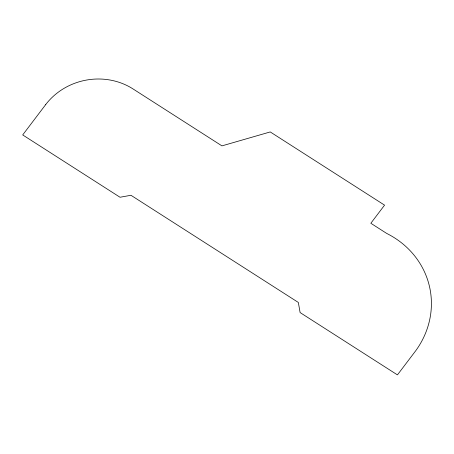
<?xml version="1.0" encoding="UTF-8"?>
<svg xmlns="http://www.w3.org/2000/svg" width="454" height="454" viewBox="0 0 454 454"><rect width="100%" height="100%" fill="white"/><g stroke="black" fill="none" stroke-linecap="round" stroke-linejoin="round"><path stroke-width="0.68" d="M45.587 104.726L22.7 134.929L120.026 197.252L130.956 195.277L298.335 302.455L300.111 312.568L397.437 374.885L415.745 350.721A88.666 81.919 -11.9 0 0 386.712 233.435L370.833 223.266L384.566 205.146L270.238 131.938L221.944 145.876L133.022 88.933A62.828 58.05 -11.9 0 0 45.587 104.726"/></g></svg>
